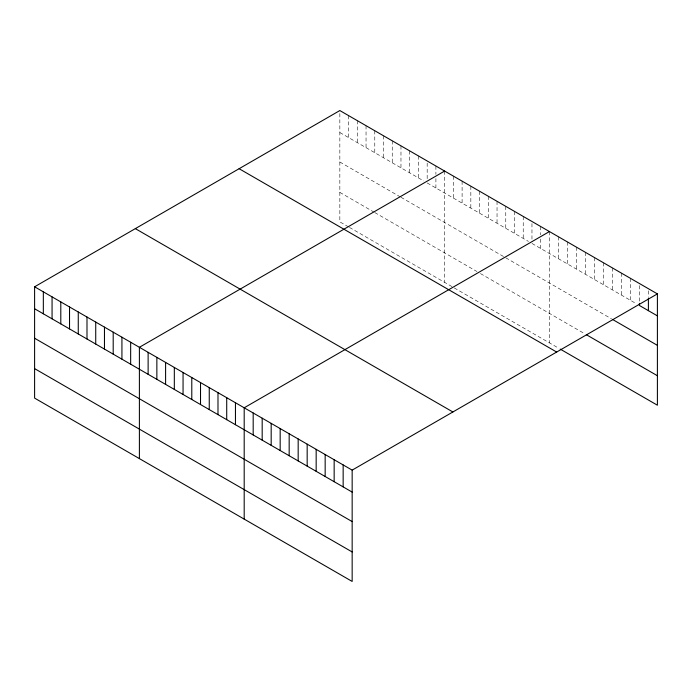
<?xml version="1.0" encoding="UTF-8"?>
<svg xmlns="http://www.w3.org/2000/svg" width="692" height="692" viewBox="0 0 692 692"><rect width="100%" height="100%" fill="white"/><g stroke="black" fill="none" stroke-linecap="round" stroke-linejoin="round"><path stroke-width="0.52" stroke-dasharray="3.46 2.59" d="M339.841 132.527L423.677 180.923M427.172 182.939L528.472 241.43M531.966 243.446L636.709 303.918M339.841 162.006L400.097 196.796M400.971 197.298L504.892 257.303M505.766 257.805L611.512 318.856M339.841 192.385L373.905 212.055M374.779 212.556L476.952 271.541M480.438 273.565L584.524 333.648M348.578 226.915L339.841 221.873L339.841 110.556M349.451 227.417L453.372 287.414M454.246 287.924L558.427 348.067M648.404 290.796L648.404 297.067M639.408 285.597L639.408 302.335M630.412 278.314L630.412 300.276M621.407 273.115L621.407 295.086M612.411 267.925L612.411 289.887M603.415 262.726L603.415 284.697M594.419 257.536L594.419 279.499M585.423 252.338L585.423 274.309M576.427 247.148L576.427 269.11M567.423 241.949L567.423 263.911M558.427 236.75L558.427 258.721M549.431 231.56L549.431 342.877M540.703 226.518L540.703 234.882M540.703 239.069L540.703 248.489M531.966 223.568L531.966 240.306M523.23 216.432L523.23 238.403M514.502 211.389L514.502 233.36M505.766 206.354L505.766 228.317M497.038 201.311L497.038 223.274M488.301 196.268L488.301 218.231M479.573 191.226L479.573 213.188M470.837 186.183L470.837 208.154M462.1 181.14L462.1 203.111M453.372 176.097L453.372 198.068M444.636 171.062L444.636 282.371M435.908 166.019L435.908 174.384M435.908 178.571L435.908 187.982M427.172 163.07L427.172 179.799M418.444 155.934L418.444 177.896M409.707 150.891L409.707 172.862M400.971 145.848L400.971 167.819M392.243 140.805L392.243 162.776M383.506 135.762L383.506 157.733M374.779 130.727L374.779 152.69M366.042 125.685L366.042 147.647M357.314 120.642L357.314 142.604M348.578 115.599L348.578 137.561"/><path stroke-width="1.04" d="M34.6 286.791L352.159 470.127L352.159 581.444L34.6 398.108L34.6 286.791L339.841 110.556L657.4 293.892L657.4 405.209L560.226 349.114M444.636 171.062L139.395 347.289L139.395 458.606M549.431 231.56L244.19 407.796L244.19 519.112M352.159 470.127L657.4 293.892M657.4 315.863L639.408 305.475L639.408 303.381M612.411 319.375L657.4 345.351M586.323 334.686L657.4 375.73M239.112 168.71L556.671 352.055M135.329 228.628L452.888 411.974M34.6 308.753L352.159 492.09M34.6 338.241L352.159 521.578M34.6 368.62L352.159 551.957M648.404 298.114L648.404 310.665M343.154 464.929L343.154 486.9M334.158 459.739L334.158 481.701M325.162 454.54L325.162 476.511M316.166 449.35L316.166 471.313M307.17 444.152L307.17 466.123M298.174 438.962L298.174 460.924M289.17 433.763L289.17 455.734M280.173 428.573L280.173 450.535M271.178 423.374L271.178 445.345M262.182 418.184L262.182 440.147M253.185 412.986L253.185 434.957M235.453 402.753L235.453 424.715M226.717 397.71L226.717 419.672M217.989 392.667L217.989 414.629M209.252 387.624L209.252 409.595M200.524 382.581L200.524 404.552M191.788 377.538L191.788 399.509M183.06 372.495L183.06 394.466M174.323 367.461L174.323 389.423M165.596 362.418L165.596 384.38M156.859 357.375L156.859 379.337M148.123 352.332L148.123 374.294M130.658 342.246L130.658 364.217M121.93 337.203L121.93 359.174M113.194 332.169L113.194 354.131M104.466 327.126L104.466 349.088M95.73 322.083L95.73 344.045M86.993 317.04L86.993 339.002M78.265 311.997L78.265 333.968M69.529 306.954L69.529 328.925M60.801 301.911L60.801 323.882M52.064 296.868L52.064 318.839M43.337 291.834L43.337 313.796"/></g></svg>
